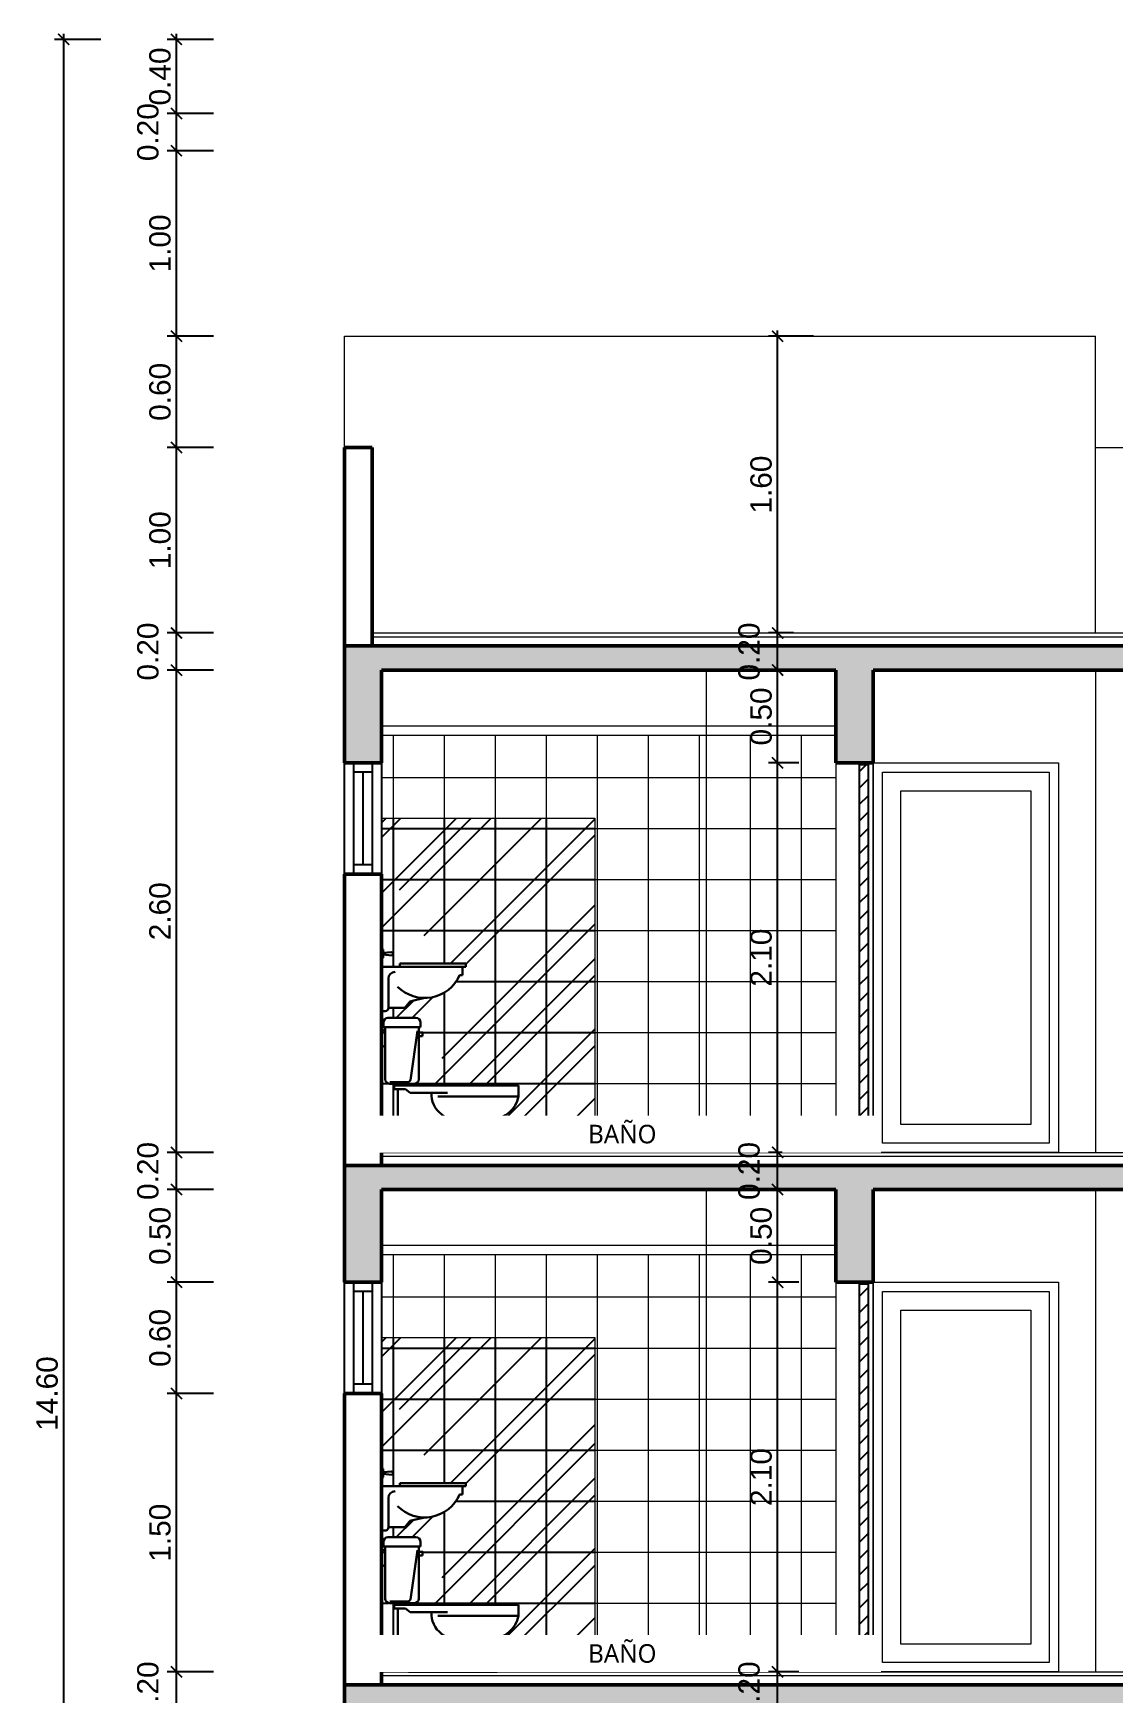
# Model space of a CAD drawing. Header units: feet. Extents: x -417 to 46, y -646 to -218.
# Drawn here: x -82.86 to -77.03, y -399.67 to -390.72 of the extents above; entities that cross this region are included whole.
import ezdxf

# ---------------------------------------------------------------- set-up
doc = ezdxf.new("R2010")
doc.units = ezdxf.units.FT
doc.header["$MEASUREMENT"] = 0
doc.layers.add('CRISTAL', color=7, linetype='Continuous', true_color=0x0061c2)
for name, color, linetype in [('DIM', 10, 'Continuous'), ('PERT-VENT', 2, 'Continuous'), ('RELLENO', 8, 'Continuous')]:
    doc.layers.add(name, color=color, linetype=linetype)
for name, color, linetype, lineweight in [('DIM-COTAS', 1, 'Continuous', 5), ('FURN', 2, 'Continuous', 30), ('MB', 2, 'Continuous', 20), ('muros', 4, 'Continuous', 50), ('Piso', 8, 'Continuous', 9), ('PUERTA', 8, 'Continuous', 9), ('TXT', 2, 'Continuous', 9)]:
    doc.layers.add(name, color=color, linetype=linetype, lineweight=lineweight)
doc.styles.add('ads', font='trebuc.ttf', dxfattribs={"height": 0.14})
doc.styles.get("Standard").update_dxf_attribs({"font": 'arial.ttf', "height": 0.115})
doc.dimstyles.new('KEILY', dxfattribs={"dimtxt": 0.115, "dimasz": 0.06, "dimexe": 0.05, "dimexo": 0.2, "dimgap": 0.03, "dimtad": 1, "dimzin": 1, "dimdsep": 46, "dimtxsty": 'Standard', "dimblk": 'ARCHTICK', "dimcen": 2.5, "dimdle": 0.03, "dimclrd": 256, "dimclre": 256, "dimclrt": 7, "dimadec": 0, "dimazin": 0, "dimtfac": 1, "dimtmove": 2, "dimatfit": 3, "dimfxl": 0.2, "dimfxlon": 1, "dimtolj": 1, "dimtzin": 1, "dimarcsym": 0})
pattern_1 = [(0, (115.43466, -165.15606), (0, 0.275), []), (90, (115.43466, -165.15606), (-0.275, 2e-17), [])]
pattern_2 = [(0, (115.43466, -162.35606), (0, 0.275), []), (90, (115.43466, -162.35606), (-0.275, 2e-17), [])]

# ---------------------------------------------------------------- blocks, each defined once
blk = doc.blocks.new('A$C3F237A8B')
at = {"layer": 'PERT-VENT'}
for p, q in [((0, 0), (0, 0.6)), ((0.05, 0), (0.05, 0.6)), ((0.15, 0.55), (0.05, 0.55)), ((0.1, 0.05), (0.1, 0.55)), ((0.15, 0.6), (0.15, 0)), ((0.2, 0.6), (0.2, 0)), ((0.15, 0.05), (0.05, 0.05))]:
    blk.add_line(p, q, dxfattribs=at)
blk = doc.blocks.new('A$C61FD6AA4')
at = {"layer": 'RELLENO'}
h = blk.add_hatch(dxfattribs=at)
h.set_pattern_fill('ANSI31', color=256, scale=0.5)
h.set_pattern_definition([(45, (-53.53432, 257.28586), (-0.044194174, 0.044194174), [])])
h.paths.add_polyline_path([(0, 0), (0.05, 0), (0.05, 2.08), (0, 2.08)])
at = {"color": 2}
blk.add_lwpolyline([(0, 0), (0.05, 0), (0.05, 2.08), (0, 2.08)], close=True, dxfattribs=at)
blk = doc.blocks.new('A$C341F37BE')
at = {"layer": 'PUERTA'}
for points in [[(0, 2.1), (1, 2.1), (1, 0), (0, 0)], [(0.05, 2.05), (0.95, 2.05), (0.95, 0.05), (0.05, 0.05)], [(0.15, 1.95), (0.85, 1.95), (0.85, 0.15), (0.15, 0.15)]]:
    blk.add_lwpolyline(points, close=True, dxfattribs=at)
blk = doc.blocks.new('A$C2C4274B6')
at = {"layer": 'FURN', "color": 8, "linetype": 'Continuous'}
for p, q in [((0.025, 0.7253), (0.176, 0.7253)), ((0, 0.6753), (0, 0.7003)), ((0, 0.6753), (0.201, 0.6753)), ((0.01, 0.3943), (0.01, 0.6753)), ((0.1461, 0.3897), (0.1842, 0.6559)), ((0.191, 0.6753), (0.191, 0.3943)), ((0.201, 0.7003), (0.201, 0.6753)), ((0.1345, 0.3793), (0.035, 0.3793)), ((0.166, 0.3693), (0.035, 0.3693)), ((0.058, 0.3416), (0.058, 0.3616)), ((0.058, 0.3616), (0.728, 0.3616)), ((0.728, 0.3616), (0.728, 0.3016)), ((0.058, 0.3416), (0.1201, 0.3416)), ((0.078, 0.1816), (0.078, 0.3416)), ((0.1201, 0.3416), (0.1451, 0.3216)), ((0.1451, 0.3216), (0.3455, 0.3216)), ((0.2936, 0.3016), (0.728, 0.3016)), ((0.078, 0.1816), (0.1652, 0.0306)), ((0.4385, 0.1816), (0.3513, 0.0306)), ((0.5875, 0.1772), (0.4672, 0.1772)), ((0.5875, 0.1772), (0.614, 0)), ((0.1652, 0.0306), (0.1352, 0.0006)), ((0.6139, 0.0006), (0.1352, 0.0006)), ((0.3513, 0.0306), (0.1652, 0.0306))]:
    blk.add_line(p, q, dxfattribs=at)
blk.add_lwpolyline([(0.2111, 0.6264), (0.2111, 0.6469), (0.1906, 0.6469), (0.1906, 0.6264)], close=True, dxfattribs=at)
for centre, radius, start, end in [((0.025, 0.7003), 0.025, 90, 180), ((0.176, 0.7003), 0.025, 0, 90), ((0.035, 0.3943), 0.025, 180, 270), ((0.1283, 0.3977), 0.0195, 251.5286, 340.14065), ((0.1283, 0.3977), 0.0195, 357.0758, 7.85984), ((0.166, 0.3943), 0.025, 270, 0), ((0.3989, 0.3159), 0.14, 177.66854, 286.43124), ((0.5784, 0.3289), 0.152, 273.4292, 349.65858)]:
    blk.add_arc(centre, radius, start, end, dxfattribs=at)
blk = doc.blocks.new('A$C34696CBE')
at = {"layer": 'FURN', "linetype": 'ByBlock'}
for p, q in [((0.4445, 0.3245), (0.4, 0.3289)), ((0.4, 0.3112), (0.4445, 0.3156)), ((0.4445, 0.3423), (0.4534, 0.3467)), ((0.4445, 0.2978), (0.4445, 0.3423)), ((0.4534, 0.2934), (0.4445, 0.2978)), ((0.4534, 0.3467), (0.4534, 0.2934)), ((0, 0.2667), (0, 0.2489)), ((0.3556, 0.2667), (0, 0.2667)), ((0.4534, 0.2489), (0, 0.2489)), ((0.0178, 0.2489), (0.0178, 0.2045)), ((0.0178, 0.2045), (0.0325, 0.2045)), ((0.3556, 0.2489), (0.3556, 0.2667)), ((0.4165, 0.0279), (0.4165, 0.1867)), ((0.4534, 0.2489), (0.4534, 0)), ((0.2209, 0.0813), (0.2939, 0.0647)), ((0.3052, 0.0578), (0.3276, 0.0279)), ((0.3276, 0.0279), (0.4165, 0.0279)), ((0.452, 0.0102), (0.4342, 0.0102))]:
    blk.add_line(p, q, dxfattribs=at)
for centre, radius, start, end in [((0.4, 0.32), 0.00889, 90, 270), ((0.2209, 0.2869), 0.2057, 203.64102, 315.28389), ((0.3809, 0.1867), 0.0356, 0, 90), ((0.2909, 0.0471), 0.0178, 36.8699, 80.53768), ((0.4342, 0.0279), 0.0178, 180, 270)]:
    blk.add_arc(centre, radius, start, end, dxfattribs=at)
blk = doc.blocks.new('_ArchTick')
at = {"layer": 'DIM-COTAS', "color": 0, "const_width": 0.15}
blk.add_lwpolyline([(-0.5, -0.5), (0.5, 0.5)], dxfattribs=at)
blk = doc.blocks.new('*D2612')
at = {"layer": 'Defpoints', "color": 0, "transparency": 16777216}
for p in [(-82.0856, -399.5515), (-80.9797, -399.5515), (-80.9797, -399.7515)]:
    blk.add_point(p, dxfattribs=at)
at = {"layer": 'DIM', "lineweight": -2, "transparency": 16777216}
for p, q in [((-81.8856, -399.5515), (-82.1356, -399.5515)), ((-82.0856, -399.7815), (-82.0856, -399.5215)), ((-81.8856, -399.7515), (-82.1356, -399.7515))]:
    blk.add_line(p, q, dxfattribs=at)
at = {"layer": 'DIM', "lineweight": -2, "transparency": 16777216, "xscale": 0.06, "yscale": 0.06, "zscale": 0.06}
for p, rotation in [((-82.0856, -399.5515), 90), ((-82.0856, -399.7515), 270)]:
    blk.add_blockref('_ArchTick', p, dxfattribs=dict(at, rotation=rotation))
at = {"layer": 'DIM', "color": 7, "transparency": 16777216, "insert": (-82.2393, -399.6515), "char_height": 0.115, "attachment_point": 5, "rotation": 90}
blk.add_mtext('\\A1;0.20', dxfattribs=at)
blk = doc.blocks.new('*D2613')
at = {"layer": 'Defpoints', "color": 0, "transparency": 16777216}
for p in [(-82.0856, -398.0515), (-81.1797, -398.0515), (-80.9797, -399.5515)]:
    blk.add_point(p, dxfattribs=at)
at = {"layer": 'DIM', "lineweight": -2, "transparency": 16777216}
for p, q in [((-81.8856, -398.0515), (-82.1356, -398.0515)), ((-82.0856, -399.5815), (-82.0856, -398.0215)), ((-81.8856, -399.5515), (-82.1356, -399.5515))]:
    blk.add_line(p, q, dxfattribs=at)
at = {"layer": 'DIM', "lineweight": -2, "transparency": 16777216, "xscale": 0.06, "yscale": 0.06, "zscale": 0.06}
for p, rotation in [((-82.0856, -398.0515), 90), ((-82.0856, -399.5515), 270)]:
    blk.add_blockref('_ArchTick', p, dxfattribs=dict(at, rotation=rotation))
at = {"layer": 'DIM', "color": 7, "transparency": 16777216, "insert": (-82.1743, -398.8015), "char_height": 0.115, "attachment_point": 5, "rotation": 90}
blk.add_mtext('\\A1;1.50', dxfattribs=at)
blk = doc.blocks.new('*D2614')
at = {"layer": 'Defpoints', "color": 0, "transparency": 16777216}
for p in [(-82.0856, -397.4515), (-81.1797, -397.4515), (-81.1797, -398.0515)]:
    blk.add_point(p, dxfattribs=at)
at = {"layer": 'DIM', "lineweight": -2, "transparency": 16777216}
for p, q in [((-82.0856, -398.0815), (-82.0856, -397.4215)), ((-81.8856, -397.4515), (-82.1356, -397.4515)), ((-81.8856, -398.0515), (-82.1356, -398.0515))]:
    blk.add_line(p, q, dxfattribs=at)
at = {"layer": 'DIM', "lineweight": -2, "transparency": 16777216, "xscale": 0.06, "yscale": 0.06, "zscale": 0.06}
for p, rotation in [((-82.0856, -397.4515), 90), ((-82.0856, -398.0515), 270)]:
    blk.add_blockref('_ArchTick', p, dxfattribs=dict(at, rotation=rotation))
at = {"layer": 'DIM', "color": 7, "transparency": 16777216, "insert": (-82.1743, -397.7515), "char_height": 0.115, "attachment_point": 5, "rotation": 90}
blk.add_mtext('\\A1;0.60', dxfattribs=at)
blk = doc.blocks.new('*D2615')
at = {"layer": 'Defpoints', "color": 0, "transparency": 16777216}
for p in [(-82.0856, -396.9515), (-80.9797, -396.9515), (-81.1797, -397.4515)]:
    blk.add_point(p, dxfattribs=at)
at = {"layer": 'DIM', "lineweight": -2, "transparency": 16777216}
for p, q in [((-81.8856, -396.9515), (-82.1356, -396.9515)), ((-82.0856, -397.4815), (-82.0856, -396.9215)), ((-81.8856, -397.4515), (-82.1356, -397.4515))]:
    blk.add_line(p, q, dxfattribs=at)
at = {"layer": 'DIM', "lineweight": -2, "transparency": 16777216, "xscale": 0.06, "yscale": 0.06, "zscale": 0.06}
for p, rotation in [((-82.0856, -396.9515), 90), ((-82.0856, -397.4515), 270)]:
    blk.add_blockref('_ArchTick', p, dxfattribs=dict(at, rotation=rotation))
at = {"layer": 'DIM', "color": 7, "transparency": 16777216, "insert": (-82.1743, -397.2015), "char_height": 0.115, "attachment_point": 5, "rotation": 90}
blk.add_mtext('\\A1;0.50', dxfattribs=at)
blk = doc.blocks.new('*D2616')
at = {"layer": 'Defpoints', "color": 0, "transparency": 16777216}
for p in [(-82.0856, -396.7515), (-80.9797, -396.7515), (-80.9797, -396.9515)]:
    blk.add_point(p, dxfattribs=at)
at = {"layer": 'DIM', "lineweight": -2, "transparency": 16777216}
for p, q in [((-82.0856, -396.9815), (-82.0856, -396.7215)), ((-81.8856, -396.7515), (-82.1356, -396.7515)), ((-81.8856, -396.9515), (-82.1356, -396.9515))]:
    blk.add_line(p, q, dxfattribs=at)
at = {"layer": 'DIM', "lineweight": -2, "transparency": 16777216, "xscale": 0.06, "yscale": 0.06, "zscale": 0.06}
for p, rotation in [((-82.0856, -396.7515), 90), ((-82.0856, -396.9515), 270)]:
    blk.add_blockref('_ArchTick', p, dxfattribs=dict(at, rotation=rotation))
at = {"layer": 'DIM', "color": 7, "transparency": 16777216, "insert": (-82.2393, -396.8515), "char_height": 0.115, "attachment_point": 5, "rotation": 90}
blk.add_mtext('\\A1;0.20', dxfattribs=at)
blk = doc.blocks.new('*D2617')
at = {"layer": 'Defpoints', "color": 0, "transparency": 16777216}
for p in [(-82.0856, -394.1515), (-80.9797, -394.1515), (-80.9797, -396.7515)]:
    blk.add_point(p, dxfattribs=at)
at = {"layer": 'DIM', "lineweight": -2, "transparency": 16777216}
for p, q in [((-82.0856, -396.7815), (-82.0856, -394.1215)), ((-81.8856, -394.1515), (-82.1356, -394.1515)), ((-81.8856, -396.7515), (-82.1356, -396.7515))]:
    blk.add_line(p, q, dxfattribs=at)
at = {"layer": 'DIM', "lineweight": -2, "transparency": 16777216, "xscale": 0.06, "yscale": 0.06, "zscale": 0.06}
for p, rotation in [((-82.0856, -394.1515), 90), ((-82.0856, -396.7515), 270)]:
    blk.add_blockref('_ArchTick', p, dxfattribs=dict(at, rotation=rotation))
at = {"layer": 'DIM', "color": 7, "transparency": 16777216, "insert": (-82.1743, -395.4515), "char_height": 0.115, "attachment_point": 5, "rotation": 90}
blk.add_mtext('\\A1;2.60', dxfattribs=at)
blk = doc.blocks.new('*D2618')
at = {"layer": 'Defpoints', "color": 0, "transparency": 16777216}
for p in [(-82.0856, -393.9515), (-81.0297, -393.9515), (-80.9797, -394.1515)]:
    blk.add_point(p, dxfattribs=at)
at = {"layer": 'DIM', "lineweight": -2, "transparency": 16777216}
for p, q in [((-81.8856, -393.9515), (-82.1356, -393.9515)), ((-82.0856, -394.1815), (-82.0856, -393.9215)), ((-81.8856, -394.1515), (-82.1356, -394.1515))]:
    blk.add_line(p, q, dxfattribs=at)
at = {"layer": 'DIM', "lineweight": -2, "transparency": 16777216, "xscale": 0.06, "yscale": 0.06, "zscale": 0.06}
for p, rotation in [((-82.0856, -393.9515), 90), ((-82.0856, -394.1515), 270)]:
    blk.add_blockref('_ArchTick', p, dxfattribs=dict(at, rotation=rotation))
at = {"layer": 'DIM', "color": 7, "transparency": 16777216, "insert": (-82.2393, -394.0515), "char_height": 0.115, "attachment_point": 5, "rotation": 90}
blk.add_mtext('\\A1;0.20', dxfattribs=at)
blk = doc.blocks.new('*D2619')
at = {"layer": 'Defpoints', "color": 0, "transparency": 16777216}
for p in [(-82.0856, -392.9515), (-81.1797, -392.9515), (-81.0297, -393.9515)]:
    blk.add_point(p, dxfattribs=at)
at = {"layer": 'DIM', "lineweight": -2, "transparency": 16777216}
for p, q in [((-81.8856, -392.9515), (-82.1356, -392.9515)), ((-82.0856, -393.9815), (-82.0856, -392.9215)), ((-81.8856, -393.9515), (-82.1356, -393.9515))]:
    blk.add_line(p, q, dxfattribs=at)
at = {"layer": 'DIM', "lineweight": -2, "transparency": 16777216, "xscale": 0.06, "yscale": 0.06, "zscale": 0.06}
for p, rotation in [((-82.0856, -392.9515), 90), ((-82.0856, -393.9515), 270)]:
    blk.add_blockref('_ArchTick', p, dxfattribs=dict(at, rotation=rotation))
at = {"layer": 'DIM', "color": 7, "transparency": 16777216, "insert": (-82.1743, -393.4515), "char_height": 0.115, "attachment_point": 5, "rotation": 90}
blk.add_mtext('\\A1;1.00', dxfattribs=at)
blk = doc.blocks.new('*D2620')
at = {"layer": 'Defpoints', "color": 0, "transparency": 16777216}
for p in [(-82.0856, -392.3515), (-81.1797, -392.3515), (-81.1797, -392.9515)]:
    blk.add_point(p, dxfattribs=at)
at = {"layer": 'DIM', "lineweight": -2, "transparency": 16777216}
for p, q in [((-82.0856, -392.9815), (-82.0856, -392.3215)), ((-81.8856, -392.3515), (-82.1356, -392.3515)), ((-81.8856, -392.9515), (-82.1356, -392.9515))]:
    blk.add_line(p, q, dxfattribs=at)
at = {"layer": 'DIM', "lineweight": -2, "transparency": 16777216, "xscale": 0.06, "yscale": 0.06, "zscale": 0.06}
for p, rotation in [((-82.0856, -392.3515), 90), ((-82.0856, -392.9515), 270)]:
    blk.add_blockref('_ArchTick', p, dxfattribs=dict(at, rotation=rotation))
at = {"layer": 'DIM', "color": 7, "transparency": 16777216, "insert": (-82.1743, -392.6515), "char_height": 0.115, "attachment_point": 5, "rotation": 90}
blk.add_mtext('\\A1;0.60', dxfattribs=at)
blk = doc.blocks.new('*D2621')
at = {"layer": 'Defpoints', "color": 0, "transparency": 16777216}
for p in [(-82.0856, -391.3515), (-74.5297, -391.3515), (-81.1797, -392.3515)]:
    blk.add_point(p, dxfattribs=at)
at = {"layer": 'DIM', "lineweight": -2, "transparency": 16777216}
for p, q in [((-81.8856, -391.3515), (-82.1356, -391.3515)), ((-82.0856, -392.3815), (-82.0856, -391.3215)), ((-81.8856, -392.3515), (-82.1356, -392.3515))]:
    blk.add_line(p, q, dxfattribs=at)
at = {"layer": 'DIM', "lineweight": -2, "transparency": 16777216, "xscale": 0.06, "yscale": 0.06, "zscale": 0.06}
for p, rotation in [((-82.0856, -391.3515), 90), ((-82.0856, -392.3515), 270)]:
    blk.add_blockref('_ArchTick', p, dxfattribs=dict(at, rotation=rotation))
at = {"layer": 'DIM', "color": 7, "transparency": 16777216, "insert": (-82.1743, -391.8515), "char_height": 0.115, "attachment_point": 5, "rotation": 90}
blk.add_mtext('\\A1;1.00', dxfattribs=at)
blk = doc.blocks.new('*D2622')
at = {"layer": 'Defpoints', "color": 0, "transparency": 16777216}
for p in [(-82.0856, -391.1515), (-74.5297, -391.1515), (-74.5297, -391.3515)]:
    blk.add_point(p, dxfattribs=at)
at = {"layer": 'DIM', "lineweight": -2, "transparency": 16777216}
for p, q in [((-81.8856, -391.1515), (-82.1356, -391.1515)), ((-82.0856, -391.3815), (-82.0856, -391.1215)), ((-81.8856, -391.3515), (-82.1356, -391.3515))]:
    blk.add_line(p, q, dxfattribs=at)
at = {"layer": 'DIM', "lineweight": -2, "transparency": 16777216, "xscale": 0.06, "yscale": 0.06, "zscale": 0.06}
for p, rotation in [((-82.0856, -391.1515), 90), ((-82.0856, -391.3515), 270)]:
    blk.add_blockref('_ArchTick', p, dxfattribs=dict(at, rotation=rotation))
at = {"layer": 'DIM', "color": 7, "transparency": 16777216, "insert": (-82.2393, -391.2515), "char_height": 0.115, "attachment_point": 5, "rotation": 90}
blk.add_mtext('\\A1;0.20', dxfattribs=at)
blk = doc.blocks.new('*D2623')
at = {"layer": 'Defpoints', "color": 0, "transparency": 16777216}
for p in [(-82.0856, -390.7515), (-74.2297, -390.7515), (-74.5297, -391.1515)]:
    blk.add_point(p, dxfattribs=at)
at = {"layer": 'DIM', "lineweight": -2, "transparency": 16777216}
for p, q in [((-82.0856, -391.1815), (-82.0856, -390.7215)), ((-81.8856, -390.7515), (-82.1356, -390.7515)), ((-81.8856, -391.1515), (-82.1356, -391.1515))]:
    blk.add_line(p, q, dxfattribs=at)
at = {"layer": 'DIM', "lineweight": -2, "transparency": 16777216, "xscale": 0.06, "yscale": 0.06, "zscale": 0.06}
for p, rotation in [((-82.0856, -390.7515), 90), ((-82.0856, -391.1515), 270)]:
    blk.add_blockref('_ArchTick', p, dxfattribs=dict(at, rotation=rotation))
at = {"layer": 'DIM', "color": 7, "transparency": 16777216, "insert": (-82.1743, -390.9515), "char_height": 0.115, "attachment_point": 5, "rotation": 90}
blk.add_mtext('\\A1;0.40', dxfattribs=at)
blk = doc.blocks.new('*D2624')
at = {"layer": 'Defpoints', "color": 0, "transparency": 16777216}
for p in [(-82.1356, -390.7515), (-82.694, -405.3515), (-82.3498, -405.3515)]:
    blk.add_point(p, dxfattribs=at)
at = {"layer": 'DIM', "lineweight": -2, "transparency": 16777216}
for p, q in [((-82.694, -390.7215), (-82.694, -405.3815)), ((-82.494, -390.7515), (-82.744, -390.7515)), ((-82.5498, -405.3515), (-82.744, -405.3515))]:
    blk.add_line(p, q, dxfattribs=at)
at = {"layer": 'DIM', "lineweight": -2, "transparency": 16777216, "xscale": 0.06, "yscale": 0.06, "zscale": 0.06}
for p, rotation in [((-82.694, -390.7515), 90), ((-82.694, -405.3515), 270)]:
    blk.add_blockref('_ArchTick', p, dxfattribs=dict(at, rotation=rotation))
at = {"layer": 'DIM', "color": 7, "transparency": 16777216, "insert": (-82.7827, -398.0515), "char_height": 0.115, "attachment_point": 5, "rotation": 90}
blk.add_mtext('\\A1;14.60', dxfattribs=at)
blk = doc.blocks.new('*D2630')
at = {"layer": 'Defpoints', "color": 0, "transparency": 16777216}
for p in [(-78.8444, -399.5515), (-78.5297, -399.5515), (-78.5297, -399.7515)]:
    blk.add_point(p, dxfattribs=at)
at = {"layer": 'DIM', "lineweight": -2, "transparency": 16777216}
for p, q in [((-78.7297, -399.5515), (-78.8944, -399.5515)), ((-78.8444, -399.7815), (-78.8444, -399.5215)), ((-78.7297, -399.7515), (-78.8944, -399.7515))]:
    blk.add_line(p, q, dxfattribs=at)
at = {"layer": 'DIM', "lineweight": -2, "transparency": 16777216, "xscale": 0.06, "yscale": 0.06, "zscale": 0.06}
for p, rotation in [((-78.8444, -399.5515), 90), ((-78.8444, -399.7515), 270)]:
    blk.add_blockref('_ArchTick', p, dxfattribs=dict(at, rotation=rotation))
at = {"layer": 'DIM', "color": 7, "transparency": 16777216, "insert": (-78.9981, -399.6515), "char_height": 0.115, "attachment_point": 5, "rotation": 90}
blk.add_mtext('\\A1;0.20', dxfattribs=at)
blk = doc.blocks.new('*D2631')
at = {"layer": 'Defpoints', "color": 0, "transparency": 16777216}
for p in [(-78.8444, -397.4515), (-78.5297, -397.4515), (-78.5297, -399.5515)]:
    blk.add_point(p, dxfattribs=at)
at = {"layer": 'DIM', "lineweight": -2, "transparency": 16777216}
for p, q in [((-78.8444, -399.5815), (-78.8444, -397.4215)), ((-78.7297, -397.4515), (-78.8944, -397.4515)), ((-78.7297, -399.5515), (-78.8944, -399.5515))]:
    blk.add_line(p, q, dxfattribs=at)
at = {"layer": 'DIM', "lineweight": -2, "transparency": 16777216, "xscale": 0.06, "yscale": 0.06, "zscale": 0.06}
for p, rotation in [((-78.8444, -397.4515), 90), ((-78.8444, -399.5515), 270)]:
    blk.add_blockref('_ArchTick', p, dxfattribs=dict(at, rotation=rotation))
at = {"layer": 'DIM', "color": 7, "transparency": 16777216, "insert": (-78.9331, -398.5015), "char_height": 0.115, "attachment_point": 5, "rotation": 90}
blk.add_mtext('\\A1;2.10', dxfattribs=at)
blk = doc.blocks.new('*D2632')
at = {"layer": 'Defpoints', "color": 0, "transparency": 16777216}
for p in [(-78.8444, -396.9515), (-78.5297, -396.9515), (-78.5297, -397.4515)]:
    blk.add_point(p, dxfattribs=at)
at = {"layer": 'DIM', "lineweight": -2, "transparency": 16777216}
for p, q in [((-78.7297, -396.9515), (-78.8944, -396.9515)), ((-78.8444, -397.4815), (-78.8444, -396.9215)), ((-78.7297, -397.4515), (-78.8944, -397.4515))]:
    blk.add_line(p, q, dxfattribs=at)
at = {"layer": 'DIM', "lineweight": -2, "transparency": 16777216, "xscale": 0.06, "yscale": 0.06, "zscale": 0.06}
for p, rotation in [((-78.8444, -396.9515), 90), ((-78.8444, -397.4515), 270)]:
    blk.add_blockref('_ArchTick', p, dxfattribs=dict(at, rotation=rotation))
at = {"layer": 'DIM', "color": 7, "transparency": 16777216, "insert": (-78.9331, -397.2015), "char_height": 0.115, "attachment_point": 5, "rotation": 90}
blk.add_mtext('\\A1;0.50', dxfattribs=at)
blk = doc.blocks.new('*D2633')
at = {"layer": 'Defpoints', "color": 0, "transparency": 16777216}
for p in [(-78.8444, -396.7515), (-78.6194, -396.7515), (-78.5297, -396.9515)]:
    blk.add_point(p, dxfattribs=at)
at = {"layer": 'DIM', "lineweight": -2, "transparency": 16777216}
for p, q in [((-78.8444, -396.9815), (-78.8444, -396.7215)), ((-78.8194, -396.7515), (-78.8944, -396.7515)), ((-78.7297, -396.9515), (-78.8944, -396.9515))]:
    blk.add_line(p, q, dxfattribs=at)
at = {"layer": 'DIM', "lineweight": -2, "transparency": 16777216, "xscale": 0.06, "yscale": 0.06, "zscale": 0.06}
for p, rotation in [((-78.8444, -396.7515), 90), ((-78.8444, -396.9515), 270)]:
    blk.add_blockref('_ArchTick', p, dxfattribs=dict(at, rotation=rotation))
at = {"layer": 'DIM', "color": 7, "transparency": 16777216, "insert": (-78.9981, -396.8515), "char_height": 0.115, "attachment_point": 5, "rotation": 90}
blk.add_mtext('\\A1;0.20', dxfattribs=at)
blk = doc.blocks.new('*D2634')
at = {"layer": 'Defpoints', "color": 0, "transparency": 16777216}
for p in [(-78.8444, -394.6515), (-78.5297, -394.6515), (-78.6194, -396.7515)]:
    blk.add_point(p, dxfattribs=at)
at = {"layer": 'DIM', "lineweight": -2, "transparency": 16777216}
for p, q in [((-78.7297, -394.6515), (-78.8944, -394.6515)), ((-78.8444, -396.7815), (-78.8444, -394.6215)), ((-78.8194, -396.7515), (-78.8944, -396.7515))]:
    blk.add_line(p, q, dxfattribs=at)
at = {"layer": 'DIM', "lineweight": -2, "transparency": 16777216, "xscale": 0.06, "yscale": 0.06, "zscale": 0.06}
for p, rotation in [((-78.8444, -394.6515), 90), ((-78.8444, -396.7515), 270)]:
    blk.add_blockref('_ArchTick', p, dxfattribs=dict(at, rotation=rotation))
at = {"layer": 'DIM', "color": 7, "transparency": 16777216, "insert": (-78.9331, -395.7015), "char_height": 0.115, "attachment_point": 5, "rotation": 90}
blk.add_mtext('\\A1;2.10', dxfattribs=at)
blk = doc.blocks.new('*D2635')
at = {"layer": 'Defpoints', "color": 0, "transparency": 16777216}
for p in [(-78.8444, -394.1515), (-78.5297, -394.1515), (-78.5297, -394.6515)]:
    blk.add_point(p, dxfattribs=at)
at = {"layer": 'DIM', "lineweight": -2, "transparency": 16777216}
for p, q in [((-78.8444, -394.6815), (-78.8444, -394.1215)), ((-78.7297, -394.1515), (-78.8944, -394.1515)), ((-78.7297, -394.6515), (-78.8944, -394.6515))]:
    blk.add_line(p, q, dxfattribs=at)
at = {"layer": 'DIM', "lineweight": -2, "transparency": 16777216, "xscale": 0.06, "yscale": 0.06, "zscale": 0.06}
for p, rotation in [((-78.8444, -394.1515), 90), ((-78.8444, -394.6515), 270)]:
    blk.add_blockref('_ArchTick', p, dxfattribs=dict(at, rotation=rotation))
at = {"layer": 'DIM', "color": 7, "transparency": 16777216, "insert": (-78.9331, -394.4015), "char_height": 0.115, "attachment_point": 5, "rotation": 90}
blk.add_mtext('\\A1;0.50', dxfattribs=at)
blk = doc.blocks.new('*D2636')
at = {"layer": 'Defpoints', "color": 0, "transparency": 16777216}
for p in [(-78.8444, -393.9515), (-78.5592, -393.9515), (-78.5297, -394.1515)]:
    blk.add_point(p, dxfattribs=at)
at = {"layer": 'DIM', "lineweight": -2, "transparency": 16777216}
for p, q in [((-78.7592, -393.9515), (-78.8944, -393.9515)), ((-78.8444, -394.1815), (-78.8444, -393.9215)), ((-78.7297, -394.1515), (-78.8944, -394.1515))]:
    blk.add_line(p, q, dxfattribs=at)
at = {"layer": 'DIM', "lineweight": -2, "transparency": 16777216, "xscale": 0.06, "yscale": 0.06, "zscale": 0.06}
for p, rotation in [((-78.8444, -393.9515), 90), ((-78.8444, -394.1515), 270)]:
    blk.add_blockref('_ArchTick', p, dxfattribs=dict(at, rotation=rotation))
at = {"layer": 'DIM', "color": 7, "transparency": 16777216, "insert": (-78.9981, -394.0515), "char_height": 0.115, "attachment_point": 5, "rotation": 90}
blk.add_mtext('\\A1;0.20', dxfattribs=at)
blk = doc.blocks.new('*D2637')
at = {"layer": 'Defpoints', "color": 0, "transparency": 16777216}
for p in [(-78.8444, -392.3515), (-78.4509, -392.3515), (-78.5592, -393.9515)]:
    blk.add_point(p, dxfattribs=at)
at = {"layer": 'DIM', "lineweight": -2, "transparency": 16777216}
for p, q in [((-78.8444, -393.9815), (-78.8444, -392.3215)), ((-78.6509, -392.3515), (-78.8944, -392.3515)), ((-78.7592, -393.9515), (-78.8944, -393.9515))]:
    blk.add_line(p, q, dxfattribs=at)
at = {"layer": 'DIM', "lineweight": -2, "transparency": 16777216, "xscale": 0.06, "yscale": 0.06, "zscale": 0.06}
for p, rotation in [((-78.8444, -392.3515), 90), ((-78.8444, -393.9515), 270)]:
    blk.add_blockref('_ArchTick', p, dxfattribs=dict(at, rotation=rotation))
at = {"layer": 'DIM', "color": 7, "transparency": 16777216, "insert": (-78.9331, -393.1515), "char_height": 0.115, "attachment_point": 5, "rotation": 90}
blk.add_mtext('\\A1;1.60', dxfattribs=at)

msp = doc.modelspace()

# ---------------------------------------------------------------- hatches: boundary and pattern name
at = {"layer": 'CRISTAL'}
h = msp.add_hatch(dxfattribs=at)
h.set_pattern_fill('AR-RROOF', color=256, scale=0.4, angle=45)
h.set_pattern_definition([(45, (115.43466, -162.35606), (0.33941125, 0.9050967), [6, -0.8, 2, -0.4]), (45, (115.6694, -161.83846), (-0.6590235, 0.0933381), [1.2, -0.132, 2.4, -0.3]), (45, (115.33567, -161.97422), (1.28127749, 1.66028672), [3.2, -0.56, 1.6, -0.4])])
h.paths.add_polyline_path([(-79.8297, -394.9499), (-80.9797, -394.9499), (-80.9797, -395.2515), (-80.9797, -395.6537), (-80.9708, -395.6581), (-80.9708, -395.6759), (-80.9281, -395.6716, -1.104988), (-80.9264, -395.6892), (-80.9708, -395.6848), (-80.9708, -395.7026), (-80.9797, -395.707), (-80.9797, -395.7515), (-80.8819, -395.7515), (-80.8819, -395.7337), (-80.5263, -395.7337), (-80.5263, -395.7515), (-80.5441, -395.7515), (-80.5441, -395.7959), (-80.5588, -395.7959, -0.297918), (-80.7472, -395.9191), (-80.8222, -395.9362, 0.162643), (-80.8315, -395.9426), (-80.8539, -395.9724), (-80.9428, -395.9724, -0.414214), (-80.9605, -395.9902), (-80.9797, -395.9902), (-80.9797, -396.0004), (-80.9797, -396.6515), (-80.8451, -396.6515), (-80.8922, -396.5698), (-80.8922, -396.4098), (-80.9122, -396.4098), (-80.9122, -396.3898), (-80.2422, -396.3898), (-80.2422, -396.4498, -0.345448), (-80.3827, -396.5743), (-80.3712, -396.6515), (-79.8297, -396.6515)])
h.paths.add_polyline_path([(-80.7692, -396.0512), (-80.7692, -396.0762), (-80.7792, -396.0762), (-80.7792, -396.1045), (-80.7591, -396.1045), (-80.7591, -396.125), (-80.7792, -396.125), (-80.7792, -396.3572, -0.414214), (-80.8042, -396.3822), (-80.9352, -396.3822, -0.414214), (-80.9602, -396.3572), (-80.9602, -396.0762), (-80.9702, -396.0762), (-80.9702, -396.0512, -0.414214), (-80.9452, -396.0262), (-80.7942, -396.0262, -0.414214)], flags=16)
h.paths.add_polyline_path([(-80.8481, -396.3722), (-80.8357, -396.3722, -0.162604)], flags=0)
at = {"layer": 'CRISTAL', "true_color": 0xc2c2c2}
h = msp.add_hatch(dxfattribs=at)
h.set_pattern_fill('NET', color=9, scale=2.2)
h.set_pattern_definition(pattern_2)
h.paths.add_polyline_path([(-79.8297, -394.9499), (-80.9797, -394.9499), (-80.9797, -395.2515), (-80.9797, -395.6537), (-80.9708, -395.6581), (-80.9708, -395.6759), (-80.9281, -395.6716, -1.104988), (-80.9264, -395.6892), (-80.9708, -395.6848), (-80.9708, -395.7026), (-80.9797, -395.707), (-80.9797, -395.7515), (-80.8819, -395.7515), (-80.8819, -395.7337), (-80.5263, -395.7337), (-80.5263, -395.7515), (-80.5441, -395.7515), (-80.5441, -395.7959), (-80.5588, -395.7959, -0.297918), (-80.7472, -395.9191), (-80.8222, -395.9362, 0.162643), (-80.8315, -395.9426), (-80.8539, -395.9724), (-80.9428, -395.9724, -0.414214), (-80.9605, -395.9902), (-80.9797, -395.9902), (-80.9797, -396.0004), (-80.9797, -396.6515), (-80.8451, -396.6515), (-80.8922, -396.5698), (-80.8922, -396.4098), (-80.9122, -396.4098), (-80.9122, -396.3898), (-80.2422, -396.3898), (-80.2422, -396.4498, -0.345448), (-80.3827, -396.5743), (-80.3712, -396.6515), (-79.8297, -396.6515)])
h.paths.add_polyline_path([(-80.7692, -396.0512), (-80.7692, -396.0762), (-80.7792, -396.0762), (-80.7792, -396.1045), (-80.7591, -396.1045), (-80.7591, -396.125), (-80.7792, -396.125), (-80.7792, -396.3572, -0.414214), (-80.8042, -396.3822), (-80.9352, -396.3822, -0.414214), (-80.9602, -396.3572), (-80.9602, -396.0762), (-80.9702, -396.0762), (-80.9702, -396.0512, -0.414214), (-80.9452, -396.0262), (-80.7942, -396.0262, -0.414214)], flags=16)
h.paths.add_polyline_path([(-80.8481, -396.3722), (-80.8357, -396.3722, -0.162604)], flags=0)
at = {"layer": 'CRISTAL'}
h = msp.add_hatch(dxfattribs=at)
h.set_pattern_fill('AR-RROOF', color=256, scale=0.4, angle=45)
h.set_pattern_definition([(45, (115.43466, -165.15606), (0.33941125, 0.9050967), [6, -0.8, 2, -0.4]), (45, (115.6694, -164.63846), (-0.6590235, 0.0933381), [1.2, -0.132, 2.4, -0.3]), (45, (115.33567, -164.77422), (1.28127749, 1.66028672), [3.2, -0.56, 1.6, -0.4])])
h.paths.add_polyline_path([(-79.8297, -397.7499), (-80.9797, -397.7499), (-80.9797, -398.0515), (-80.9797, -398.4537), (-80.9708, -398.4581), (-80.9708, -398.4759), (-80.9281, -398.4716, -1.104988), (-80.9264, -398.4892), (-80.9708, -398.4848), (-80.9708, -398.5026), (-80.9797, -398.507), (-80.9797, -398.5515), (-80.8819, -398.5515), (-80.8819, -398.5337), (-80.5263, -398.5337), (-80.5263, -398.5515), (-80.5441, -398.5515), (-80.5441, -398.5959), (-80.5588, -398.5959, -0.297918), (-80.7472, -398.7191), (-80.8222, -398.7362, 0.162643), (-80.8315, -398.7426), (-80.8539, -398.7724), (-80.9428, -398.7724, -0.414214), (-80.9605, -398.7902), (-80.9797, -398.7902), (-80.9797, -398.8004), (-80.9797, -399.4515), (-80.8451, -399.4515), (-80.8922, -399.3698), (-80.8922, -399.2098), (-80.9122, -399.2098), (-80.9122, -399.1898), (-80.2422, -399.1898), (-80.2422, -399.2498, -0.345448), (-80.3827, -399.3743), (-80.3712, -399.4515), (-79.8297, -399.4515)])
h.paths.add_polyline_path([(-80.7692, -398.8512), (-80.7692, -398.8762), (-80.7792, -398.8762), (-80.7792, -398.9045), (-80.7591, -398.9045), (-80.7591, -398.925), (-80.7792, -398.925), (-80.7792, -399.1572, -0.414214), (-80.8042, -399.1822), (-80.9352, -399.1822, -0.414214), (-80.9602, -399.1572), (-80.9602, -398.8762), (-80.9702, -398.8762), (-80.9702, -398.8512, -0.414214), (-80.9452, -398.8262), (-80.7942, -398.8262, -0.414214)], flags=16)
h.paths.add_polyline_path([(-80.8481, -399.1722), (-80.8357, -399.1722, -0.162604)], flags=0)
at = {"layer": 'CRISTAL', "true_color": 0xc2c2c2}
h = msp.add_hatch(dxfattribs=at)
h.set_pattern_fill('NET', color=9, scale=2.2)
h.set_pattern_definition(pattern_1)
h.paths.add_polyline_path([(-79.8297, -397.7499), (-80.9797, -397.7499), (-80.9797, -398.0515), (-80.9797, -398.4537), (-80.9708, -398.4581), (-80.9708, -398.4759), (-80.9281, -398.4716, -1.104988), (-80.9264, -398.4892), (-80.9708, -398.4848), (-80.9708, -398.5026), (-80.9797, -398.507), (-80.9797, -398.5515), (-80.8819, -398.5515), (-80.8819, -398.5337), (-80.5263, -398.5337), (-80.5263, -398.5515), (-80.5441, -398.5515), (-80.5441, -398.5959), (-80.5588, -398.5959, -0.297918), (-80.7472, -398.7191), (-80.8222, -398.7362, 0.162643), (-80.8315, -398.7426), (-80.8539, -398.7724), (-80.9428, -398.7724, -0.414214), (-80.9605, -398.7902), (-80.9797, -398.7902), (-80.9797, -398.8004), (-80.9797, -399.4515), (-80.8451, -399.4515), (-80.8922, -399.3698), (-80.8922, -399.2098), (-80.9122, -399.2098), (-80.9122, -399.1898), (-80.2422, -399.1898), (-80.2422, -399.2498, -0.345448), (-80.3827, -399.3743), (-80.3712, -399.4515), (-79.8297, -399.4515)])
h.paths.add_polyline_path([(-80.7692, -398.8512), (-80.7692, -398.8762), (-80.7792, -398.8762), (-80.7792, -398.9045), (-80.7591, -398.9045), (-80.7591, -398.925), (-80.7792, -398.925), (-80.7792, -399.1572, -0.414214), (-80.8042, -399.1822), (-80.9352, -399.1822, -0.414214), (-80.9602, -399.1572), (-80.9602, -398.8762), (-80.9702, -398.8762), (-80.9702, -398.8512, -0.414214), (-80.9452, -398.8262), (-80.7942, -398.8262, -0.414214)], flags=16)
h.paths.add_polyline_path([(-80.8481, -399.1722), (-80.8357, -399.1722, -0.162604)], flags=0)
at = {"layer": 'Piso'}
h = msp.add_hatch(dxfattribs=at)
h.set_pattern_fill('NET', color=256, scale=2.2)
h.set_pattern_definition(pattern_2)
h.paths.add_polyline_path([(-80.9797, -394.9499), (-80.9797, -394.5015), (-79.2297, -394.5015), (-79.2297, -396.6515), (-79.8297, -396.6515), (-79.8297, -394.9499)])
h = msp.add_hatch(dxfattribs=at)
h.set_pattern_fill('NET', color=256, scale=2.2)
h.set_pattern_definition(pattern_2)
h.paths.add_polyline_path([(-79.2297, -396.7515), (-79.2297, -394.5015), (-78.5297, -394.5015), (-78.5297, -394.6515), (-78.5297, -396.7515)])
h = msp.add_hatch(dxfattribs=at)
h.set_pattern_fill('NET', color=256, scale=2.2)
h.set_pattern_definition(pattern_1)
h.paths.add_polyline_path([(-80.9797, -397.7499), (-80.9797, -397.3015), (-79.2297, -397.3015), (-79.2297, -399.4515), (-79.8297, -399.4515), (-79.8297, -397.7499)])
h = msp.add_hatch(dxfattribs=at)
h.set_pattern_fill('NET', color=256, scale=2.2)
h.set_pattern_definition(pattern_1)
h.paths.add_polyline_path([(-79.2297, -399.5515), (-79.2297, -397.3015), (-78.5297, -397.3015), (-78.5297, -397.4515), (-78.5297, -399.5515)])
at = {"layer": 'RELLENO'}
h = msp.add_hatch(dxfattribs=at)
h.set_pattern_fill('AR-CONC', color=256, scale=0.05, angle=45)
h.set_pattern_definition([(95, (115.43466, -162.35606), (0.275776, 0.23140354), [0.0375, -0.4125]), (40, (115.43466, -162.35606), (-0.3149961, 0.21688407), [0.03, -0.33]), (145.45144, (115.45765, -162.33678), (-0.0392201, 0.4482876), [0.0318701, -0.35057106]), (91.1842, (115.36395, -162.28535), (0.4358467, 0.3188069), [0.05625, -0.61875]), (141.63564, (115.4003, -162.2588), (-0.01395, 0.6748558), [0.0478052, -0.5258569]), (36.18416, (115.36395, -162.28535), (-0.01395, 0.6748558), [0.045, -0.495]), (66, (115.417, -162.26767), (0.3533858, 0.06869124), [0.0375, -0.4125]), (11, (115.417, -162.26767), (-0.1703543, 0.3424042), [0.03, -0.33]), (116.45144, (115.44644, -162.26195), (0.1830315, 0.41109545), [0.0318701, -0.35057106]), (82.5, (115.43466, -162.35606), (-0.11339659, 0.12199491), [0, -0.326, 0, -0.335, 0, -0.33125]), (52.5, (115.43466, -162.35606), (-0.04643647, 0.23245472), [0, -0.191, 0, -0.3185, 0, -0.12625]), (12.5, (115.35582, -162.4349), (0.196709084, 0.18076038), [0, -0.125, 0, -0.39, 0, -0.5175]), (2.5, (115.32047, -162.47026), (0.170795, 0.2415799), [0, -0.1625, 0, -0.259, 0, -0.3675])])
h.paths.add_polyline_path([(-80.9797, -394.6515), (-81.1797, -394.6515), (-81.1797, -394.0215), (-64.0797, -394.0215), (-64.0797, -394.6515), (-64.2797, -394.6515), (-64.2797, -394.1515), (-66.7297, -394.1515), (-66.7297, -394.6515), (-66.9297, -394.6515), (-66.9297, -394.1515), (-78.3297, -394.1515), (-78.3297, -394.6615), (-78.5297, -394.6615), (-78.5297, -394.1515), (-80.9797, -394.1515)])
h = msp.add_hatch(dxfattribs=at)
h.set_pattern_fill('AR-CONC', color=256, scale=0.05, angle=45)
h.set_pattern_definition([(95, (115.43466, -165.15606), (0.275776, 0.23140354), [0.0375, -0.4125]), (40, (115.43466, -165.15606), (-0.3149961, 0.21688407), [0.03, -0.33]), (145.45144, (115.45765, -165.13678), (-0.0392201, 0.4482876), [0.0318701, -0.35057106]), (91.1842, (115.36395, -165.08535), (0.4358467, 0.3188069), [0.05625, -0.61875]), (141.63564, (115.4003, -165.0588), (-0.01395, 0.6748558), [0.0478052, -0.5258569]), (36.18416, (115.36395, -165.08535), (-0.01395, 0.6748558), [0.045, -0.495]), (66, (115.417, -165.06767), (0.3533858, 0.06869124), [0.0375, -0.4125]), (11, (115.417, -165.06767), (-0.1703543, 0.3424042), [0.03, -0.33]), (116.45144, (115.44644, -165.06195), (0.1830315, 0.41109545), [0.0318701, -0.35057106]), (82.5, (115.43466, -165.15606), (-0.11339659, 0.12199491), [0, -0.326, 0, -0.335, 0, -0.33125]), (52.5, (115.43466, -165.15606), (-0.04643647, 0.23245472), [0, -0.191, 0, -0.3185, 0, -0.12625]), (12.5, (115.35582, -165.2349), (0.196709084, 0.18076038), [0, -0.125, 0, -0.39, 0, -0.5175]), (2.5, (115.32047, -165.27026), (0.170795, 0.2415799), [0, -0.1625, 0, -0.259, 0, -0.3675])])
h.paths.add_polyline_path([(-80.9797, -397.4515), (-81.1797, -397.4515), (-81.1797, -396.8215), (-64.0797, -396.8215), (-64.0797, -397.4515), (-64.2797, -397.4515), (-64.2797, -396.9515), (-66.7297, -396.9515), (-66.7297, -397.4515), (-66.9297, -397.4515), (-66.9297, -396.9515), (-78.3297, -396.9515), (-78.3297, -397.4615), (-78.5297, -397.4615), (-78.5297, -396.9515), (-80.9797, -396.9515)])
h = msp.add_hatch(dxfattribs=at)
h.set_pattern_fill('AR-CONC', color=256, scale=0.05, angle=45)
h.set_pattern_definition([(95, (115.43466, -167.95606), (0.275776, 0.23140354), [0.0375, -0.4125]), (40, (115.43466, -167.95606), (-0.3149961, 0.21688407), [0.03, -0.33]), (145.45144, (115.45765, -167.93678), (-0.0392201, 0.4482876), [0.0318701, -0.35057106]), (91.1842, (115.36395, -167.88535), (0.4358467, 0.3188069), [0.05625, -0.61875]), (141.63564, (115.4003, -167.8588), (-0.01395, 0.6748558), [0.0478052, -0.5258569]), (36.18416, (115.36395, -167.88535), (-0.01395, 0.6748558), [0.045, -0.495]), (66, (115.417, -167.86767), (0.3533858, 0.06869124), [0.0375, -0.4125]), (11, (115.417, -167.86767), (-0.1703543, 0.3424042), [0.03, -0.33]), (116.45144, (115.44644, -167.86195), (0.1830315, 0.41109545), [0.0318701, -0.35057106]), (82.5, (115.43466, -167.95606), (-0.11339659, 0.12199491), [0, -0.326, 0, -0.335, 0, -0.33125]), (52.5, (115.43466, -167.95606), (-0.04643647, 0.23245472), [0, -0.191, 0, -0.3185, 0, -0.12625]), (12.5, (115.35582, -168.0349), (0.196709084, 0.18076038), [0, -0.125, 0, -0.39, 0, -0.5175]), (2.5, (115.32047, -168.07026), (0.170795, 0.2415799), [0, -0.1625, 0, -0.259, 0, -0.3675])])
h.paths.add_polyline_path([(-80.9797, -400.2515), (-81.1797, -400.2515), (-81.1797, -399.6215), (-64.0797, -399.6215), (-64.0797, -400.2515), (-64.2797, -400.2515), (-64.2797, -399.7515), (-66.7297, -399.7515), (-66.7297, -400.2515), (-66.9297, -400.2515), (-66.9297, -399.7515), (-78.3297, -399.7515), (-78.3297, -400.2615), (-78.5297, -400.2615), (-78.5297, -399.7515), (-80.9797, -399.7515)])

# ---------------------------------------------------------------- linework, layer by layer
at = {"layer": 'MB'}
for p, q in [((-81.1797, -392.9515), (-81.1797, -392.3515)), ((-81.1797, -392.3515), (-77.1297, -392.3515)), ((-77.1297, -393.9515), (-77.1297, -392.3515)), ((-79.2297, -394.1515), (-79.2297, -396.7515)), ((-77.1297, -394.1515), (-77.1297, -396.7515)), ((-80.9797, -394.4515), (-78.5297, -394.4515)), ((-80.9797, -394.5015), (-78.5297, -394.5015)), ((-78.3297, -394.6515), (-78.3297, -396.7515)), ((-78.3297, -394.6515), (-77.3297, -394.6515)), ((-77.3297, -394.6515), (-77.3297, -396.7515)), ((-79.2297, -396.9515), (-79.2297, -399.5515)), ((-77.1297, -396.9515), (-77.1297, -399.5515)), ((-80.9797, -397.2515), (-78.5297, -397.2515)), ((-80.9797, -397.3015), (-78.5297, -397.3015)), ((-78.3297, -397.4515), (-78.3297, -399.5515)), ((-78.3297, -397.4515), (-77.3297, -397.4515)), ((-77.3297, -397.4515), (-77.3297, -399.5515))]:
    msp.add_line(p, q, dxfattribs=at)
at = {"layer": 'muros'}
for p, q in [((-81.1797, -392.9515), (-81.0297, -392.9515)), ((-81.1797, -392.9515), (-81.1797, -394.6515)), ((-81.0297, -392.9515), (-81.0297, -394.0215)), ((-81.1797, -394.0215), (-64.0797, -394.0215)), ((-80.9797, -394.1515), (-78.5297, -394.1515)), ((-80.9797, -394.1515), (-80.9797, -394.6515)), ((-78.5297, -394.1515), (-78.5297, -394.6515)), ((-78.3297, -394.1515), (-66.9297, -394.1515)), ((-78.3297, -394.1515), (-78.3297, -394.6515)), ((-80.9797, -394.6515), (-81.1797, -394.6515)), ((-78.5297, -394.6515), (-78.3297, -394.6515)), ((-81.1797, -395.2515), (-81.1797, -396.8215)), ((-80.9797, -395.2515), (-81.1797, -395.2515)), ((-80.9797, -395.2515), (-80.9797, -396.8215)), ((-81.1797, -396.8215), (-64.0797, -396.8215)), ((-81.1797, -396.8215), (-81.1797, -397.4515)), ((-80.9797, -396.9515), (-78.5297, -396.9515)), ((-80.9797, -396.9515), (-80.9797, -397.4515)), ((-78.5297, -396.9515), (-78.5297, -397.4515)), ((-78.3297, -396.9515), (-66.9297, -396.9515)), ((-78.3297, -396.9515), (-78.3297, -397.4515)), ((-80.9797, -397.4515), (-81.1797, -397.4515)), ((-78.5297, -397.4515), (-78.3297, -397.4515)), ((-81.1797, -398.0515), (-81.1797, -399.6215)), ((-80.9797, -398.0515), (-81.1797, -398.0515)), ((-80.9797, -398.0515), (-80.9797, -399.6215)), ((-81.1797, -399.6215), (-64.0797, -399.6215)), ((-81.1797, -399.6215), (-81.1797, -400.2515))]:
    msp.add_line(p, q, dxfattribs=at)
at = {"layer": 'Piso'}
for p, q in [((-77.1297, -392.9515), (-74.1297, -392.9515)), ((-81.0297, -393.9515), (-64.2797, -393.9515)), ((-81.0297, -393.9715), (-64.2797, -393.9715)), ((-78.5297, -394.6515), (-78.5297, -396.7515)), ((-80.9797, -396.6515), (-80.8451, -396.6515)), ((-80.3712, -396.6515), (-79.2297, -396.6515)), ((-80.9797, -396.7515), (-64.2797, -396.7515)), ((-80.9797, -396.7515), (-71.3297, -396.7515)), ((-80.9797, -396.7715), (-64.2797, -396.7715)), ((-78.5297, -397.4515), (-78.5297, -399.5515)), ((-80.9797, -399.4515), (-80.8451, -399.4515)), ((-80.3712, -399.4515), (-79.2297, -399.4515)), ((-80.9797, -399.5515), (-64.2797, -399.5515)), ((-80.9797, -399.5515), (-71.3297, -399.5515)), ((-80.9797, -399.5715), (-64.2797, -399.5715))]:
    msp.add_line(p, q, dxfattribs=at)
at = {"layer": 'Piso', "color": 7}
for p, q in [((-80.9797, -394.9499), (-79.8297, -394.9499)), ((-79.8297, -394.9499), (-79.8297, -396.6515)), ((-80.9797, -397.7499), (-79.8297, -397.7499)), ((-79.8297, -397.7499), (-79.8297, -399.4515))]:
    msp.add_line(p, q, dxfattribs=at)

# ---------------------------------------------------------------- block references
for name, p in [('A$C3F237A8B', (-81.1797, -395.2515)), ('A$C61FD6AA4', (-78.4047, -396.7415)), ('A$C341F37BE', (-78.3297, -396.7515)), ('A$C2C4274B6', (-80.9702, -396.7515)), ('A$C3F237A8B', (-81.1797, -398.0515)), ('A$C61FD6AA4', (-78.4047, -399.5415)), ('A$C341F37BE', (-78.3297, -399.5515)), ('A$C2C4274B6', (-80.9702, -399.5515))]:
    msp.add_blockref(name, p)
at = {"xscale": -1}
for p in [(-80.5263, -396.0004), (-80.5263, -398.8004)]:
    msp.add_blockref('A$C34696CBE', p, dxfattribs=at)

# ---------------------------------------------------------------- dimensions: what is measured, and where the dimension line sits
at = {"layer": 'DIM'}
for base, p1, p2, picture, middle in [((-82.694, -405.3515), (-82.1356, -390.7515), (-82.3498, -405.3515), '*D2624', (-82.7827, -398.0515)), ((-82.0856, -390.7515), (-74.5297, -391.1515), (-74.2297, -390.7515), '*D2623', (-82.1743, -390.9515)), ((-82.0856, -391.1515), (-74.5297, -391.3515), (-74.5297, -391.1515), '*D2622', (-82.2393, -391.2515)), ((-82.0856, -391.3515), (-81.1797, -392.3515), (-74.5297, -391.3515), '*D2621', (-82.1743, -391.8515)), ((-82.0856, -392.3515), (-81.1797, -392.9515), (-81.1797, -392.3515), '*D2620', (-82.1743, -392.6515)), ((-78.8444, -392.3515), (-78.5592, -393.9515), (-78.4509, -392.3515), '*D2637', (-78.9331, -393.1515)), ((-82.0856, -392.9515), (-81.0297, -393.9515), (-81.1797, -392.9515), '*D2619', (-82.1743, -393.4515)), ((-82.0856, -393.9515), (-80.9797, -394.1515), (-81.0297, -393.9515), '*D2618', (-82.2393, -394.0515)), ((-78.8444, -393.9515), (-78.5297, -394.1515), (-78.5592, -393.9515), '*D2636', (-78.9981, -394.0515)), ((-78.8444, -394.1515), (-78.5297, -394.6515), (-78.5297, -394.1515), '*D2635', (-78.9331, -394.4015)), ((-82.0856, -396.9515), (-81.1797, -397.4515), (-80.9797, -396.9515), '*D2615', (-82.1743, -397.2015)), ((-78.8444, -396.9515), (-78.5297, -397.4515), (-78.5297, -396.9515), '*D2632', (-78.9331, -397.2015)), ((-82.0856, -397.4515), (-81.1797, -398.0515), (-81.1797, -397.4515), '*D2614', (-82.1743, -397.7515))]:
    dim = msp.add_linear_dim(base=base, p1=p1, p2=p2, angle=90, dimstyle='KEILY', dxfattribs=at)
    dim.commit()
    dim.dimension.update_dxf_attribs({"geometry": picture, "text_midpoint": middle})

# ---------------------------------------------------------------- next in the draw order: texts
at = {"layer": 'TXT', "char_height": 0.1, "width": 2.688, "attachment_point": 2, "style": 'ads', "bg_fill": 2}
for insert in [(-79.6818, -396.6026), (-79.6818, -399.4026)]:
    msp.add_mtext('BAÑO', dxfattribs=dict(at, insert=insert))

# ---------------------------------------------------------------- next in the draw order: dimensions: what is measured, and where the dimension line sits
at = {"layer": 'DIM'}
for base, p1, p2, picture, middle in [((-82.0856, -394.1515), (-80.9797, -396.7515), (-80.9797, -394.1515), '*D2617', (-82.1743, -395.4515)), ((-78.8444, -394.6515), (-78.6194, -396.7515), (-78.5297, -394.6515), '*D2634', (-78.9331, -395.7015)), ((-82.0856, -396.7515), (-80.9797, -396.9515), (-80.9797, -396.7515), '*D2616', (-82.2393, -396.8515)), ((-78.8444, -396.7515), (-78.5297, -396.9515), (-78.6194, -396.7515), '*D2633', (-78.9981, -396.8515)), ((-78.8444, -397.4515), (-78.5297, -399.5515), (-78.5297, -397.4515), '*D2631', (-78.9331, -398.5015)), ((-82.0856, -398.0515), (-80.9797, -399.5515), (-81.1797, -398.0515), '*D2613', (-82.1743, -398.8015)), ((-82.0856, -399.5515), (-80.9797, -399.7515), (-80.9797, -399.5515), '*D2612', (-82.2393, -399.6515)), ((-78.8444, -399.5515), (-78.5297, -399.7515), (-78.5297, -399.5515), '*D2630', (-78.9981, -399.6515))]:
    dim = msp.add_linear_dim(base=base, p1=p1, p2=p2, angle=90, dimstyle='KEILY', dxfattribs=at)
    dim.commit()
    dim.dimension.update_dxf_attribs({"geometry": picture, "text_midpoint": middle})

doc.saveas('drawing.dxf')
